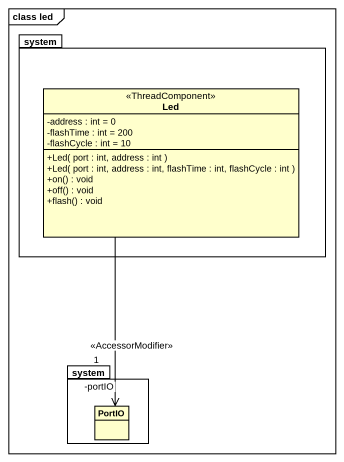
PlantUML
@startuml
mainframe class led
hide circle
hide empty members
skinparam classAttributeIconSize 0
package system {
  class Led <<ThreadComponent>> {
    -address : int = 0
    -flashTime : int = 200
    -flashCycle : int = 10
    +Led( port : int, address : int )
    +Led( port : int, address : int, flashTime : int, flashCycle : int )
    +on() : void
    +off() : void
    +flash() : void
  }
}
package "system" as system_2 {
  class PortIO
}
Led --> "-portIO\n1\n<<AccessorModifier>>" PortIO
@enduml
